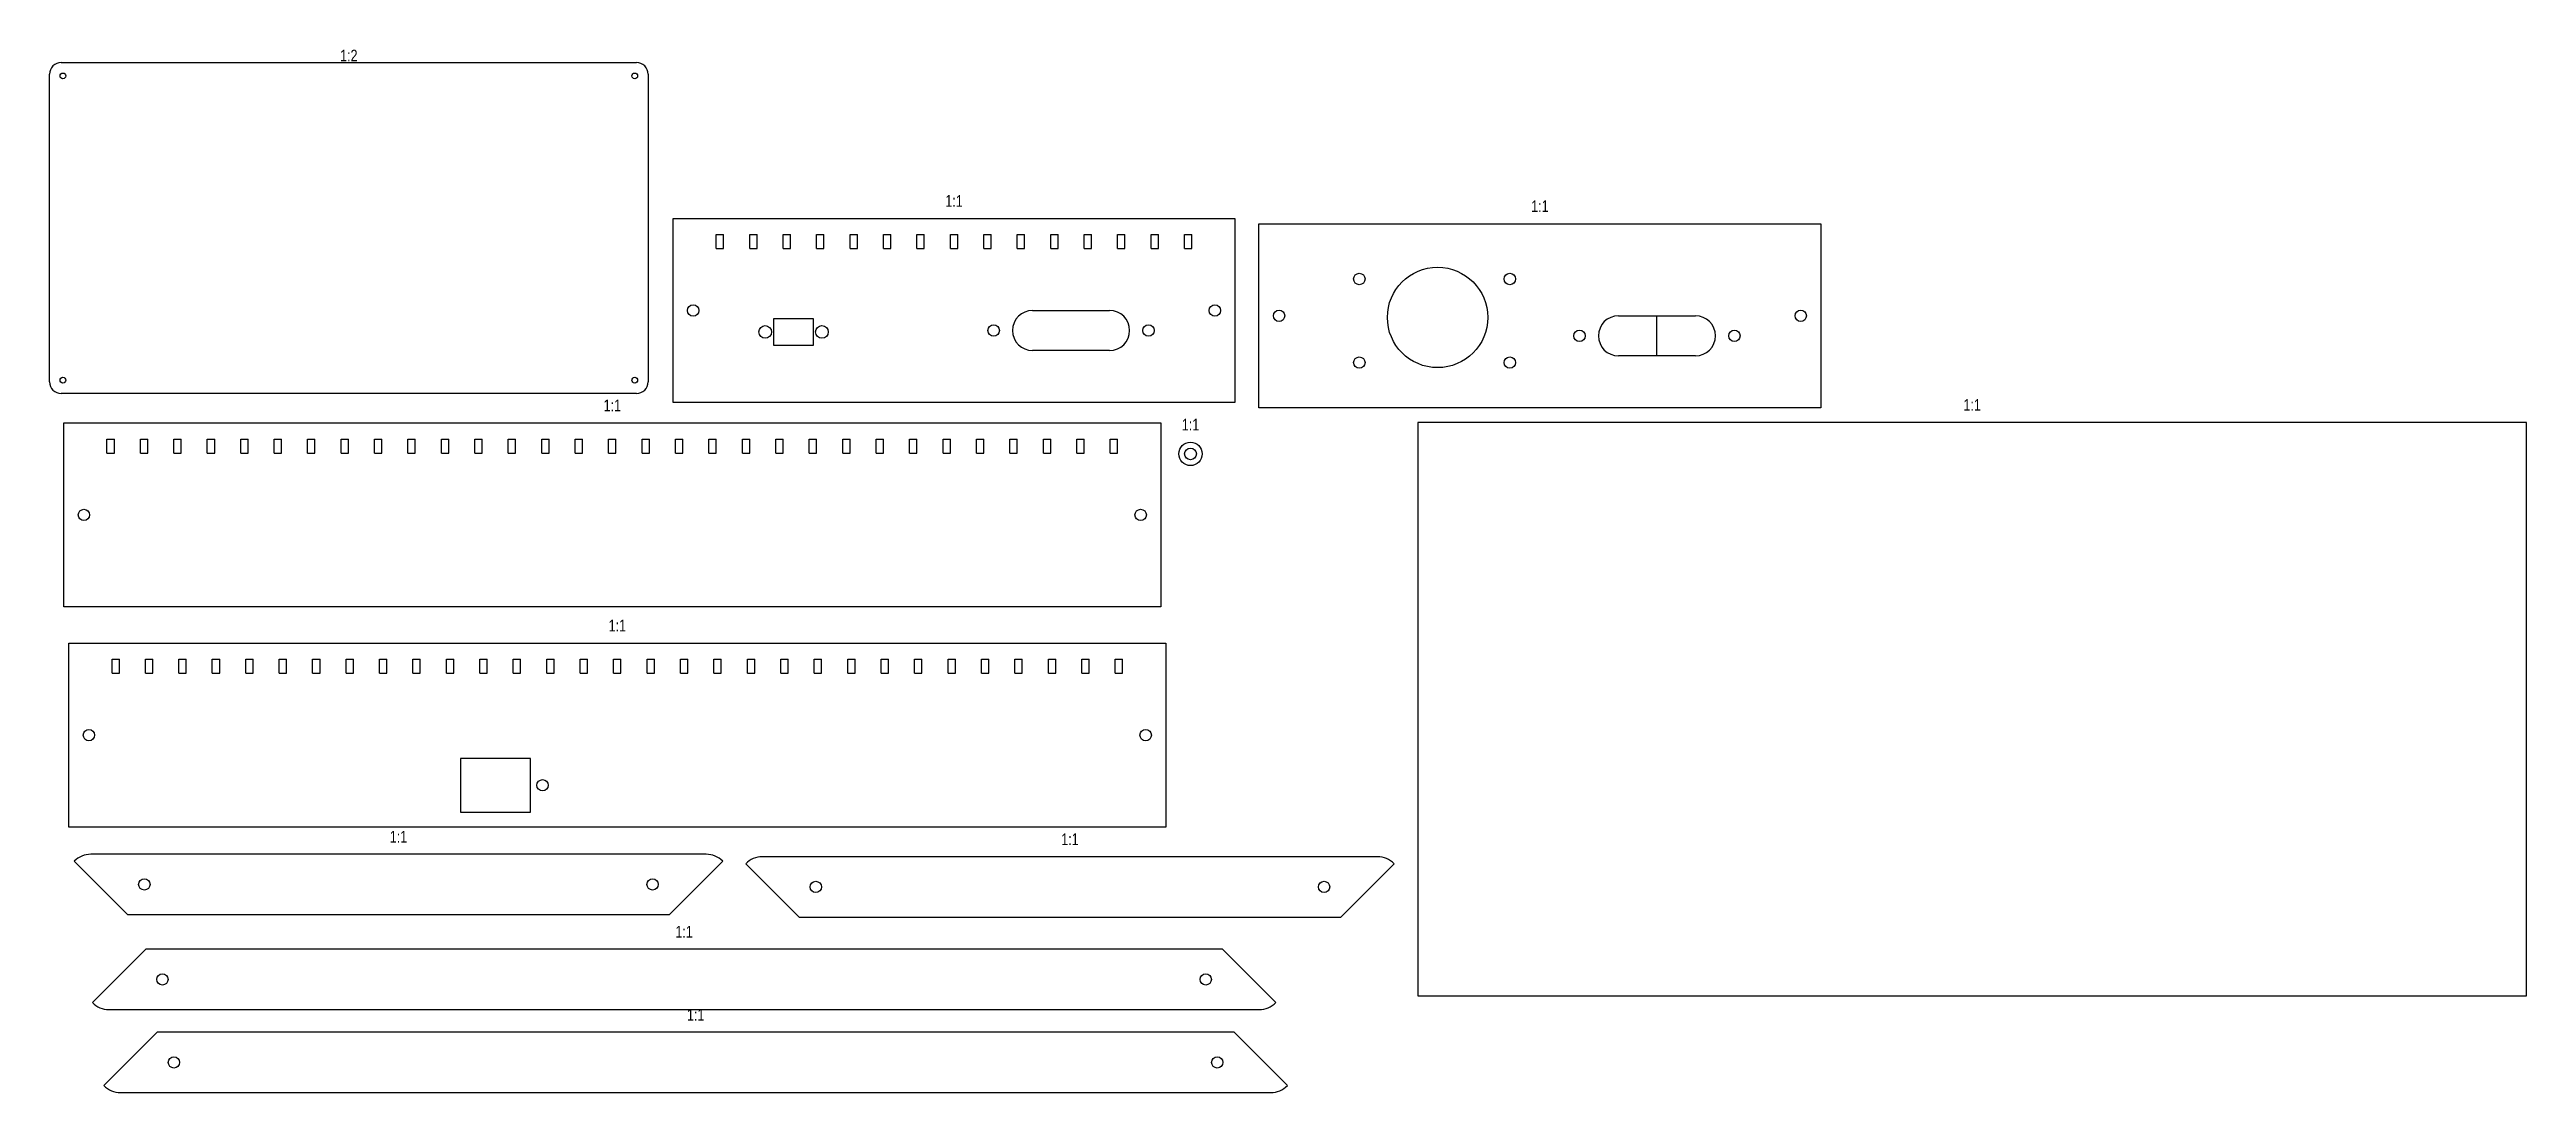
# Model space of a CAD drawing. Header units: millimetres. Extents: x 222 to 963, y -8 to 304.
import ezdxf

# ---------------------------------------------------------------- set-up
doc = ezdxf.new("R2010")
doc.units = ezdxf.units.MM
doc.header["$LTSCALE"] = 19.36
doc.layers.get('0').update_dxf_attribs({"linetype": 'CONTINUOUS'})
doc.layers.add('_NOTIZEN', color=7, linetype='CONTINUOUS')
doc.styles.get("Standard").update_dxf_attribs({"font": 'txt', "width": 0.8})

msp = doc.modelspace()

# ---------------------------------------------------------------- linework, layer by layer
at = {"color": 7, "linetype": 'CONTINUOUS'}
for p, q in [((222.32, 204.53), (222.32, 296.53)), ((225.82, 300.03), (397.82, 300.03)), ((401.32, 296.53), (401.32, 204.53)), ((408.8, 198.38), (408.8, 253.38)), ((408.8, 253.38), (576.8, 253.38)), ((576.8, 253.38), (576.8, 198.38)), ((421.7, 244.38), (421.7, 248.58)), ((421.7, 248.58), (423.9, 248.58)), ((423.9, 244.38), (423.9, 248.58)), ((431.7, 244.38), (431.7, 248.58)), ((431.7, 248.58), (433.9, 248.58)), ((433.9, 244.38), (433.9, 248.58)), ((441.7, 244.38), (441.7, 248.58)), ((441.7, 248.58), (443.9, 248.58)), ((443.9, 244.38), (443.9, 248.58)), ((451.7, 244.38), (451.7, 248.58)), ((451.7, 248.58), (453.9, 248.58)), ((453.9, 244.38), (453.9, 248.58)), ((461.7, 244.38), (461.7, 248.58)), ((461.7, 248.58), (463.9, 248.58)), ((463.9, 244.38), (463.9, 248.58)), ((471.7, 244.38), (471.7, 248.58)), ((471.7, 248.58), (473.9, 248.58)), ((473.9, 244.38), (473.9, 248.58)), ((481.7, 244.38), (481.7, 248.58)), ((481.7, 248.58), (483.9, 248.58)), ((483.9, 244.38), (483.9, 248.58)), ((491.7, 244.38), (491.7, 248.58)), ((491.7, 248.58), (493.9, 248.58)), ((493.9, 244.38), (493.9, 248.58)), ((501.7, 244.38), (501.7, 248.58)), ((501.7, 248.58), (503.9, 248.58)), ((503.9, 244.38), (503.9, 248.58)), ((511.7, 244.38), (511.7, 248.58)), ((511.7, 248.58), (513.9, 248.58)), ((513.9, 244.38), (513.9, 248.58)), ((521.7, 248.58), (523.9, 248.58)), ((521.7, 244.38), (521.7, 248.58)), ((523.9, 244.38), (523.9, 248.58)), ((531.7, 248.58), (533.9, 248.58)), ((531.7, 244.38), (531.7, 248.58)), ((533.9, 244.38), (533.9, 248.58)), ((541.7, 248.58), (543.9, 248.58)), ((541.7, 244.38), (541.7, 248.58)), ((543.9, 244.38), (543.9, 248.58)), ((551.7, 248.58), (553.9, 248.58)), ((551.7, 244.38), (551.7, 248.58)), ((553.9, 244.38), (553.9, 248.58)), ((561.7, 248.58), (563.9, 248.58)), ((561.7, 244.38), (561.7, 248.58)), ((563.9, 244.38), (563.9, 248.58)), ((583.99, 196.79), (583.99, 251.79)), ((583.99, 251.79), (751.99, 251.79)), ((751.99, 251.79), (751.99, 196.79)), ((421.7, 244.38), (423.9, 244.38)), ((431.7, 244.38), (433.9, 244.38)), ((441.7, 244.38), (443.9, 244.38)), ((451.7, 244.38), (453.9, 244.38)), ((461.7, 244.38), (463.9, 244.38)), ((471.7, 244.38), (473.9, 244.38)), ((481.7, 244.38), (483.9, 244.38)), ((491.7, 244.38), (493.9, 244.38)), ((501.7, 244.38), (503.9, 244.38)), ((511.7, 244.38), (513.9, 244.38)), ((521.7, 244.38), (523.9, 244.38)), ((531.7, 244.38), (533.9, 244.38)), ((541.7, 244.38), (543.9, 244.38)), ((551.7, 244.38), (553.9, 244.38)), ((561.7, 244.38), (563.9, 244.38)), ((438.8, 223.38), (438.8, 215.48)), ((450.8, 223.38), (438.8, 223.38)), ((450.8, 215.48), (450.8, 223.38)), ((516.3, 225.88), (539.3, 225.88)), ((691.49, 224.29), (714.49, 224.29)), ((438.8, 215.48), (450.8, 215.48)), ((539.3, 213.88), (516.3, 213.88)), ((714.49, 212.29), (691.49, 212.29)), ((397.82, 201.03), (225.82, 201.03)), ((576.8, 198.38), (408.8, 198.38)), ((751.99, 196.79), (583.99, 196.79)), ((226.6, 137.22), (226.6, 192.22)), ((226.6, 192.22), (554.6, 192.22)), ((239.5, 183.22), (239.5, 187.42)), ((239.5, 187.42), (241.7, 187.42)), ((241.7, 183.22), (241.7, 187.42)), ((249.5, 183.22), (249.5, 187.42)), ((249.5, 187.42), (251.7, 187.42)), ((251.7, 183.22), (251.7, 187.42)), ((259.5, 183.22), (259.5, 187.42)), ((259.5, 187.42), (261.7, 187.42)), ((261.7, 183.22), (261.7, 187.42)), ((269.5, 183.22), (269.5, 187.42)), ((269.5, 187.42), (271.7, 187.42)), ((271.7, 183.22), (271.7, 187.42)), ((279.5, 183.22), (279.5, 187.42)), ((279.5, 187.42), (281.7, 187.42)), ((281.7, 183.22), (281.7, 187.42)), ((289.5, 183.22), (289.5, 187.42)), ((289.5, 187.42), (291.7, 187.42)), ((291.7, 183.22), (291.7, 187.42)), ((299.5, 183.22), (299.5, 187.42)), ((299.5, 187.42), (301.7, 187.42)), ((301.7, 183.22), (301.7, 187.42)), ((309.5, 183.22), (309.5, 187.42)), ((309.5, 187.42), (311.7, 187.42)), ((311.7, 183.22), (311.7, 187.42)), ((319.5, 183.22), (319.5, 187.42)), ((319.5, 187.42), (321.7, 187.42)), ((321.7, 183.22), (321.7, 187.42)), ((329.5, 183.22), (329.5, 187.42)), ((329.5, 187.42), (331.7, 187.42)), ((331.7, 183.22), (331.7, 187.42)), ((339.5, 183.22), (339.5, 187.42)), ((339.5, 187.42), (341.7, 187.42)), ((341.7, 183.22), (341.7, 187.42)), ((349.5, 183.22), (349.5, 187.42)), ((349.5, 187.42), (351.7, 187.42)), ((351.7, 183.22), (351.7, 187.42)), ((359.5, 183.22), (359.5, 187.42)), ((359.5, 187.42), (361.7, 187.42)), ((361.7, 183.22), (361.7, 187.42)), ((369.5, 183.22), (369.5, 187.42)), ((369.5, 187.42), (371.7, 187.42)), ((371.7, 183.22), (371.7, 187.42)), ((379.5, 183.22), (379.5, 187.42)), ((379.5, 187.42), (381.7, 187.42)), ((381.7, 183.22), (381.7, 187.42)), ((389.5, 183.22), (389.5, 187.42)), ((389.5, 187.42), (391.7, 187.42)), ((391.7, 183.22), (391.7, 187.42)), ((399.5, 183.22), (399.5, 187.42)), ((399.5, 187.42), (401.7, 187.42)), ((401.7, 183.22), (401.7, 187.42)), ((409.5, 183.22), (409.5, 187.42)), ((409.5, 187.42), (411.7, 187.42)), ((411.7, 183.22), (411.7, 187.42)), ((419.5, 187.42), (421.7, 187.42)), ((419.5, 183.22), (419.5, 187.42)), ((421.7, 183.22), (421.7, 187.42)), ((429.5, 187.42), (431.7, 187.42)), ((429.5, 183.22), (429.5, 187.42)), ((431.7, 183.22), (431.7, 187.42)), ((439.5, 187.42), (441.7, 187.42)), ((439.5, 183.22), (439.5, 187.42)), ((441.7, 183.22), (441.7, 187.42)), ((449.5, 187.42), (451.7, 187.42)), ((449.5, 183.22), (449.5, 187.42)), ((451.7, 183.22), (451.7, 187.42)), ((459.5, 187.42), (461.7, 187.42)), ((459.5, 183.22), (459.5, 187.42)), ((461.7, 183.22), (461.7, 187.42)), ((469.5, 187.42), (471.7, 187.42)), ((469.5, 183.22), (469.5, 187.42)), ((471.7, 183.22), (471.7, 187.42)), ((479.5, 187.42), (481.7, 187.42)), ((479.5, 183.22), (479.5, 187.42)), ((481.7, 183.22), (481.7, 187.42)), ((489.5, 187.42), (491.7, 187.42)), ((489.5, 183.22), (489.5, 187.42)), ((491.7, 183.22), (491.7, 187.42)), ((499.5, 187.42), (501.7, 187.42)), ((499.5, 183.22), (499.5, 187.42)), ((501.7, 183.22), (501.7, 187.42)), ((509.5, 187.42), (511.7, 187.42)), ((509.5, 183.22), (509.5, 187.42)), ((511.7, 183.22), (511.7, 187.42)), ((519.5, 187.42), (521.7, 187.42)), ((519.5, 183.22), (519.5, 187.42)), ((521.7, 183.22), (521.7, 187.42)), ((529.5, 187.42), (531.7, 187.42)), ((529.5, 183.22), (529.5, 187.42)), ((531.7, 183.22), (531.7, 187.42)), ((539.5, 187.42), (541.7, 187.42)), ((539.5, 183.22), (539.5, 187.42)), ((541.7, 183.22), (541.7, 187.42)), ((554.6, 192.22), (554.6, 137.22)), ((631.5, 192.38), (631.5, 20.88)), ((963, 192.38), (631.5, 192.38)), ((963, 20.88), (963, 192.38)), ((239.5, 183.22), (241.7, 183.22)), ((249.5, 183.22), (251.7, 183.22)), ((259.5, 183.22), (261.7, 183.22)), ((269.5, 183.22), (271.7, 183.22)), ((279.5, 183.22), (281.7, 183.22)), ((289.5, 183.22), (291.7, 183.22)), ((299.5, 183.22), (301.7, 183.22)), ((309.5, 183.22), (311.7, 183.22)), ((319.5, 183.22), (321.7, 183.22)), ((329.5, 183.22), (331.7, 183.22)), ((339.5, 183.22), (341.7, 183.22)), ((349.5, 183.22), (351.7, 183.22)), ((359.5, 183.22), (361.7, 183.22)), ((369.5, 183.22), (371.7, 183.22)), ((379.5, 183.22), (381.7, 183.22)), ((389.5, 183.22), (391.7, 183.22)), ((399.5, 183.22), (401.7, 183.22)), ((409.5, 183.22), (411.7, 183.22)), ((419.5, 183.22), (421.7, 183.22)), ((429.5, 183.22), (431.7, 183.22)), ((439.5, 183.22), (441.7, 183.22)), ((449.5, 183.22), (451.7, 183.22)), ((459.5, 183.22), (461.7, 183.22)), ((469.5, 183.22), (471.7, 183.22)), ((479.5, 183.22), (481.7, 183.22)), ((489.5, 183.22), (491.7, 183.22)), ((499.5, 183.22), (501.7, 183.22)), ((509.5, 183.22), (511.7, 183.22)), ((519.5, 183.22), (521.7, 183.22)), ((529.5, 183.22), (531.7, 183.22)), ((539.5, 183.22), (541.7, 183.22)), ((554.6, 137.22), (226.6, 137.22)), ((228.1, 71.36), (228.1, 126.36)), ((228.1, 126.36), (556.1, 126.36)), ((556.1, 126.36), (556.1, 71.36)), ((241, 117.36), (241, 121.56)), ((241, 121.56), (243.2, 121.56)), ((243.2, 117.36), (243.2, 121.56)), ((251, 117.36), (251, 121.56)), ((251, 121.56), (253.2, 121.56)), ((253.2, 117.36), (253.2, 121.56)), ((261, 117.36), (261, 121.56)), ((261, 121.56), (263.2, 121.56)), ((263.2, 117.36), (263.2, 121.56)), ((271, 117.36), (271, 121.56)), ((271, 121.56), (273.2, 121.56)), ((273.2, 117.36), (273.2, 121.56)), ((281, 117.36), (281, 121.56)), ((281, 121.56), (283.2, 121.56)), ((283.2, 117.36), (283.2, 121.56)), ((291, 117.36), (291, 121.56)), ((291, 121.56), (293.2, 121.56)), ((293.2, 117.36), (293.2, 121.56)), ((301, 117.36), (301, 121.56)), ((301, 121.56), (303.2, 121.56)), ((303.2, 117.36), (303.2, 121.56)), ((311, 117.36), (311, 121.56)), ((311, 121.56), (313.2, 121.56)), ((313.2, 117.36), (313.2, 121.56)), ((321, 117.36), (321, 121.56)), ((321, 121.56), (323.2, 121.56)), ((323.2, 117.36), (323.2, 121.56)), ((331, 117.36), (331, 121.56)), ((331, 121.56), (333.2, 121.56)), ((333.2, 117.36), (333.2, 121.56)), ((341, 117.36), (341, 121.56)), ((341, 121.56), (343.2, 121.56)), ((343.2, 117.36), (343.2, 121.56)), ((351, 117.36), (351, 121.56)), ((351, 121.56), (353.2, 121.56)), ((353.2, 117.36), (353.2, 121.56)), ((361, 117.36), (361, 121.56)), ((361, 121.56), (363.2, 121.56)), ((363.2, 117.36), (363.2, 121.56)), ((371, 117.36), (371, 121.56)), ((371, 121.56), (373.2, 121.56)), ((373.2, 117.36), (373.2, 121.56)), ((381, 117.36), (381, 121.56)), ((381, 121.56), (383.2, 121.56)), ((383.2, 117.36), (383.2, 121.56)), ((391, 117.36), (391, 121.56)), ((391, 121.56), (393.2, 121.56)), ((393.2, 117.36), (393.2, 121.56)), ((401, 117.36), (401, 121.56)), ((401, 121.56), (403.2, 121.56)), ((403.2, 117.36), (403.2, 121.56)), ((411, 117.36), (411, 121.56)), ((411, 121.56), (413.2, 121.56)), ((413.2, 117.36), (413.2, 121.56)), ((421, 121.56), (423.2, 121.56)), ((421, 117.36), (421, 121.56)), ((423.2, 117.36), (423.2, 121.56)), ((431, 121.56), (433.2, 121.56)), ((431, 117.36), (431, 121.56)), ((433.2, 117.36), (433.2, 121.56)), ((441, 121.56), (443.2, 121.56)), ((441, 117.36), (441, 121.56)), ((443.2, 117.36), (443.2, 121.56)), ((451, 121.56), (453.2, 121.56)), ((451, 117.36), (451, 121.56)), ((453.2, 117.36), (453.2, 121.56)), ((461, 121.56), (463.2, 121.56)), ((461, 117.36), (461, 121.56)), ((463.2, 117.36), (463.2, 121.56)), ((471, 121.56), (473.2, 121.56)), ((471, 117.36), (471, 121.56)), ((473.2, 117.36), (473.2, 121.56)), ((481, 121.56), (483.2, 121.56)), ((481, 117.36), (481, 121.56)), ((483.2, 117.36), (483.2, 121.56)), ((491, 121.56), (493.2, 121.56)), ((491, 117.36), (491, 121.56)), ((493.2, 117.36), (493.2, 121.56)), ((501, 121.56), (503.2, 121.56)), ((501, 117.36), (501, 121.56)), ((503.2, 117.36), (503.2, 121.56)), ((511, 121.56), (513.2, 121.56)), ((511, 117.36), (511, 121.56)), ((513.2, 117.36), (513.2, 121.56)), ((521, 121.56), (523.2, 121.56)), ((521, 117.36), (521, 121.56)), ((523.2, 117.36), (523.2, 121.56)), ((531, 121.56), (533.2, 121.56)), ((531, 117.36), (531, 121.56)), ((533.2, 117.36), (533.2, 121.56)), ((541, 121.56), (543.2, 121.56)), ((541, 117.36), (541, 121.56)), ((543.2, 117.36), (543.2, 121.56)), ((241, 117.36), (243.2, 117.36)), ((251, 117.36), (253.2, 117.36)), ((261, 117.36), (263.2, 117.36)), ((271, 117.36), (273.2, 117.36)), ((281, 117.36), (283.2, 117.36)), ((291, 117.36), (293.2, 117.36)), ((301, 117.36), (303.2, 117.36)), ((311, 117.36), (313.2, 117.36)), ((321, 117.36), (323.2, 117.36)), ((331, 117.36), (333.2, 117.36)), ((341, 117.36), (343.2, 117.36)), ((351, 117.36), (353.2, 117.36)), ((361, 117.36), (363.2, 117.36)), ((371, 117.36), (373.2, 117.36)), ((381, 117.36), (383.2, 117.36)), ((391, 117.36), (393.2, 117.36)), ((401, 117.36), (403.2, 117.36)), ((411, 117.36), (413.2, 117.36)), ((421, 117.36), (423.2, 117.36)), ((431, 117.36), (433.2, 117.36)), ((441, 117.36), (443.2, 117.36)), ((451, 117.36), (453.2, 117.36)), ((461, 117.36), (463.2, 117.36)), ((471, 117.36), (473.2, 117.36)), ((481, 117.36), (483.2, 117.36)), ((491, 117.36), (493.2, 117.36)), ((501, 117.36), (503.2, 117.36)), ((511, 117.36), (513.2, 117.36)), ((521, 117.36), (523.2, 117.36)), ((531, 117.36), (533.2, 117.36)), ((541, 117.36), (543.2, 117.36)), ((345.19, 91.86), (345.19, 75.86)), ((366.19, 91.86), (345.19, 91.86)), ((366.19, 75.86), (366.19, 91.86)), ((345.19, 75.86), (366.19, 75.86)), ((556.1, 71.36), (228.1, 71.36)), ((245.67, 45.21), (229.72, 61.16)), ((418.67, 63.21), (234.67, 63.21)), ((423.62, 61.16), (407.67, 45.21)), ((446.45, 44.44), (430.5, 60.39)), ((619.45, 62.44), (435.45, 62.44)), ((624.4, 60.39), (608.45, 44.44)), ((245.67, 45.21), (407.67, 45.21)), ((446.45, 44.44), (608.45, 44.44)), ((235.12, 18.84), (251.07, 34.79)), ((573.07, 34.79), (251.07, 34.79)), ((573.07, 34.79), (589.02, 18.84)), ((240.07, 16.79), (584.07, 16.79)), ((631.5, 20.88), (963, 20.88)), ((238.57, -5.98), (254.52, 9.97)), ((576.52, 9.97), (254.52, 9.97)), ((576.52, 9.97), (592.47, -5.98)), ((243.52, -8.03), (587.52, -8.03))]:
    msp.add_line(p, q, dxfattribs=at)
at = {"color": 6, "linetype": 'CONTINUOUS'}
msp.add_line((702.99, 212.29), (702.99, 224.29), dxfattribs=at)
at = {"color": 7, "linetype": 'CONTINUOUS'}
for centre, radius in [((226.32, 296.03), 0.85), ((397.32, 296.03), 0.85), ((637.39, 223.79), 15), ((613.99, 235.29), 1.7), ((658.99, 235.29), 1.7), ((414.8, 225.88), 1.7), ((570.8, 225.88), 1.7), ((589.99, 224.29), 1.7), ((745.99, 224.29), 1.7), ((436.33, 219.46), 1.88), ((453.28, 219.46), 1.88), ((504.65, 219.88), 1.7), ((550.95, 219.88), 1.7), ((679.84, 218.29), 1.7), ((726.14, 218.29), 1.7), ((613.99, 210.29), 1.7), ((658.99, 210.29), 1.7), ((226.32, 205.03), 0.85), ((397.32, 205.03), 0.85), ((563.51, 182.98), 3.5), ((563.51, 182.98), 1.75), ((232.6, 164.72), 1.7), ((548.6, 164.72), 1.7), ((234.1, 98.86), 1.7), ((550.1, 98.86), 1.7), ((369.75, 83.86), 1.7), ((250.67, 54.21), 1.7), ((402.67, 54.21), 1.7), ((451.45, 53.44), 1.7), ((603.45, 53.44), 1.7), ((256.07, 25.79), 1.7), ((568.07, 25.79), 1.7), ((259.52, 0.97), 1.7), ((571.52, 0.97), 1.7)]:
    msp.add_circle(centre, radius, dxfattribs=at)
for centre, radius, start, end in [((225.82, 296.53), 3.5, 90, 180), ((397.82, 296.53), 3.5, 0, 90), ((516.3, 219.88), 6, 90, 270), ((539.3, 219.88), 6, 270, 90), ((691.49, 218.29), 6, 90, 270), ((714.49, 218.29), 6, 270, 90), ((225.82, 204.53), 3.5, 180, 270), ((397.82, 204.53), 3.5, 270, 360), ((234.67, 56.21), 7, 90, 135), ((418.67, 56.21), 7, 45, 90), ((435.45, 55.44), 7, 90, 135), ((619.45, 55.44), 7, 45, 90), ((240.07, 23.79), 7, 225, 270), ((584.07, 23.79), 7, 270, 315), ((243.52, -1.03), 7, 225, 270), ((587.52, -1.03), 7, 270, 315)]:
    msp.add_arc(centre, radius, start, end, dxfattribs=at)

# ---------------------------------------------------------------- texts
at = {"layer": '_NOTIZEN', "color": 2, "linetype": 'CONTINUOUS', "char_height": 3.5, "attachment_point": 2, "line_spacing_factor": 0.9}
for s, insert, width in [('1:2', (311.82, 303.88), 9), ('1:1', (492.8, 260.39), 7.875), ('1:1', (667.99, 258.8), 7.875), ('1:1', (390.6, 199.23), 7.875), ('1:1', (563.51, 193.48), 7.875), ('1:1', (797.25, 199.38), 7.875), ('1:1', (392.1, 133.37), 7.875), ('1:1', (326.67, 70.22), 7.875), ('1:1', (527.45, 69.45), 7.875), ('1:1', (412.07, 41.8), 7.875), ('1:1', (415.52, 16.97), 7.875)]:
    msp.add_mtext(s, dxfattribs=dict(at, insert=insert, width=width))

doc.saveas('drawing.dxf')
